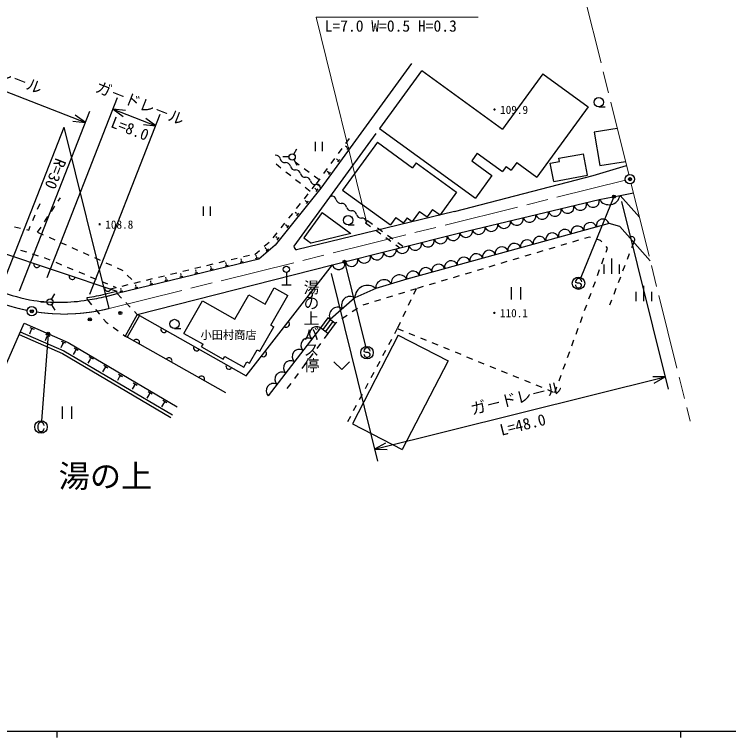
# Model space of a CAD drawing. Units: millimetres, scale not verified. Extents: x 40000 to 680000, y 20000 to 380000.
# Drawn here: x 161182 to 275694, y 204000 to 319988 of the extents above; entities that cross this region are included whole.
import ezdxf
from ezdxf.enums import TextEntityAlignment as Align

# ---------------------------------------------------------------- set-up
doc = ezdxf.new("R2010")
doc.units = ezdxf.units.MM
doc.header["$LTSCALE"] = 1000
doc.header["$PDMODE"] = 32
doc.header["$PDSIZE"] = 500
doc.linetypes.add('CHAIN', pattern=[18.5, 12, -1.5, 3.5, -1.5])
for name, color, linetype, lineweight in [('S-BGD', 7, 'Continuous', 25), ('S-BMK', 2, 'CHAIN', 13), ('S-BMK-SRVR', 3, 'Continuous', 25), ('S-STR-HTXT', 7, 'Continuous', 13), ('S-STR-STRC', 7, 'Continuous', 25), ('S-TTL-BAND', 7, 'Continuous', 25)]:
    doc.layers.add(name, color=color, linetype=linetype, lineweight=lineweight)
doc.layers.add('S-OTRS', color=6, linetype='Continuous')
doc.styles.add('@ＭＳ ゴシック', font='')
doc.styles.add('ＭＳ ゴシック', font='')
doc.styles.get('@ＭＳ ゴシック').set_extended_font_data('@MS Gothic')
doc.styles.get('ＭＳ ゴシック').set_extended_font_data('MS Gothic')

msp = doc.modelspace()

# ---------------------------------------------------------------- linework, layer by layer
at = {"layer": 'S-BGD'}
for p, q in [((224849, 312114), (210287, 292100)), ((226466, 310938), (219744, 301699)), ((226510, 310998), (239448, 301585)), ((245920, 310479), (239448, 301585)), ((245920, 310479), (253197, 305184)), ((253197, 305184), (244960, 293864)), ((254885, 305162), (255885, 305162)), ((158195, 273999), (169132, 301934)), ((176364, 272819), (169132, 301934)), ((219744, 301699), (235108, 290520)), ((254164, 301167), (257850, 301759)), ((219156, 300890), (206004, 282815)), ((254170, 301131), (255037, 295736)), ((209386, 299565), (209386, 298065)), ((210511, 299565), (210511, 298065)), ((219376, 299493), (213787, 291812)), ((214880, 300113), (214292, 299304)), ((219376, 299493), (225036, 295375)), ((205969, 297566), (206469, 298432)), ((213703, 298496), (213115, 297687)), ((214472, 298702), (214270, 298850)), ((214463, 298690), (214481, 298715)), ((214527, 298353), (214821, 298758)), ((214536, 298578), (214610, 298679)), ((205219, 297133), (204219, 297133)), ((235403, 297726), (234521, 296513)), ((235403, 297726), (239446, 294784)), ((248486, 296914), (252417, 297655)), ((253065, 294215), (252417, 297655)), ((203911, 295333), (203128, 295955)), ((205969, 296700), (206469, 295834)), ((206819, 295832), (206218, 296269)), ((212527, 296879), (211938, 296070)), ((213001, 296681), (212799, 296828)), ((212992, 296668), (213010, 296694)), ((213056, 296332), (213350, 296736)), ((213066, 296557), (213139, 296658)), ((225625, 296184), (225036, 295375)), ((225625, 296184), (232093, 291477)), ((234521, 296513), (237755, 294159)), ((241726, 296217), (240843, 295004)), ((241726, 296217), (244960, 293864)), ((247105, 296145), (248579, 296423)), ((247660, 293197), (247105, 296145)), ((248579, 296423), (248486, 296914)), ((255037, 295736), (259181, 296403)), ((205477, 294090), (204694, 294711)), ((208436, 294656), (207627, 295244)), ((211350, 295261), (210762, 294453)), ((211530, 294659), (211328, 294806)), ((211521, 294647), (211540, 294672)), ((211585, 294310), (211880, 294714)), ((211595, 294535), (211668, 294636)), ((240035, 295592), (239446, 294784)), ((240035, 295592), (240843, 295004)), ((254008, 294167), (259343, 295750)), ((207044, 292846), (206260, 293468)), ((210054, 293479), (209245, 294068)), ((210173, 293644), (209585, 292836)), ((231746, 288380), (254008, 294167)), ((237755, 294159), (235108, 290520)), ((247660, 293197), (253065, 294215)), ((208922, 291993), (209478, 292689)), ((210060, 292638), (209857, 292785)), ((210050, 292625), (210069, 292651)), ((210124, 292514), (210197, 292615)), ((210287, 292100), (203007, 282990)), ((207674, 290431), (208298, 291212)), ((208610, 291603), (207827, 292224)), ((209534, 291959), (209338, 292115)), ((209524, 291946), (209543, 291971)), ((209573, 291607), (209885, 291998)), ((209592, 291832), (209670, 291929)), ((213787, 291812), (221469, 286222)), ((232093, 291477), (229446, 287838)), ((258295, 290954), (260428, 291383)), ((168216, 290055), (168576, 290597)), ((207973, 290006), (207778, 290162)), ((207963, 289993), (207983, 290018)), ((208012, 289654), (208324, 290045)), ((208031, 289879), (208109, 289976)), ((232590, 284983), (254972, 290285)), ((254972, 290285), (258295, 290954)), ((258295, 290954), (261400, 287470)), ((164900, 288770), (165290, 289691)), ((167110, 288389), (167663, 289222)), ((191442, 289161), (191442, 287661)), ((192567, 289161), (192567, 287661)), ((206425, 288869), (207049, 289650)), ((140426, 288081), (177577, 275593)), ((164118, 286929), (164509, 287850)), ((205176, 287306), (205800, 288087)), ((206412, 288053), (206217, 288209)), ((206402, 288040), (206422, 288065)), ((231746, 288380), (206412, 282207)), ((206451, 287701), (206763, 288092)), ((206471, 287926), (206549, 288023)), ((210538, 288196), (207596, 284153)), ((210538, 288196), (215139, 284848)), ((226138, 288390), (224961, 286773)), ((226138, 288390), (227351, 287508)), ((228233, 288721), (227351, 287508)), ((228233, 288721), (229446, 287838)), ((166003, 286724), (166556, 287556)), ((203927, 285744), (204552, 286525)), ((217790, 286950), (217496, 286546)), ((217496, 286546), (218304, 285958)), ((217790, 286950), (218598, 286362)), ((222351, 287435), (221469, 286222)), ((222351, 287435), (223564, 286553)), ((224152, 287361), (223564, 286553)), ((224152, 287361), (224961, 286773)), ((161184, 285902), (162160, 285688)), ((163137, 285474), (163470, 285401)), ((163470, 285401), (163727, 286009)), ((164896, 285058), (165450, 285891)), ((204851, 286100), (204656, 286256)), ((204842, 286087), (204861, 286112)), ((204891, 285748), (205203, 286139)), ((204910, 285973), (204988, 286070)), ((214682, 286226), (215682, 286226)), ((219113, 285369), (219921, 284781)), ((219407, 285774), (220216, 285185)), ((256548, 286451), (224085, 277545)), ((258278, 286000), (256548, 286451)), ((263138, 280474), (258278, 286000)), ((164896, 285058), (165809, 284649)), ((166722, 284241), (167635, 283833)), ((202679, 284182), (203303, 284963)), ((203291, 284147), (203095, 284303)), ((203330, 283795), (203642, 284186)), ((215139, 284848), (208772, 283297)), ((212173, 279809), (232590, 284983)), ((220730, 284193), (221539, 283604)), ((221024, 284597), (221833, 284009)), ((253345, 284280), (252606, 284059)), ((253565, 284216), (253345, 284280)), ((168548, 283425), (169461, 283017)), ((201245, 282798), (202005, 283449)), ((203281, 284134), (203300, 284159)), ((203349, 284020), (203427, 284117)), ((207596, 284153), (208772, 283297)), ((222347, 283016), (222988, 282550)), ((222641, 283420), (223450, 282832)), ((249732, 283200), (248774, 282914)), ((251648, 283773), (250690, 283486)), ((255188, 283738), (254524, 283933)), ((255390, 283506), (255188, 283738)), ((260496, 283478), (260140, 282544)), ((162134, 282191), (163088, 281891)), ((170374, 282608), (171286, 282200)), ((199727, 281496), (200486, 282147)), ((203007, 282990), (200378, 280737)), ((201557, 282406), (201394, 282596)), ((201529, 282053), (201909, 282379)), ((201545, 282396), (201568, 282416)), ((201590, 282270), (201685, 282352)), ((245900, 282054), (244942, 281768)), ((247816, 282627), (246858, 282341)), ((256271, 282492), (256046, 282751)), ((256046, 281875), (256271, 282492)), ((164042, 281591), (164996, 281290)), ((165950, 280990), (166062, 280954)), ((166062, 280954), (166876, 280615)), ((172199, 281792), (173112, 281384)), ((174025, 280976), (174938, 280567)), ((200378, 280737), (177673, 275205)), ((195943, 280686), (196915, 280922)), ((197575, 280567), (197516, 280805)), ((197886, 281159), (198858, 281396)), ((199818, 280858), (200303, 280976)), ((199829, 281633), (199909, 281652)), ((200002, 281160), (199942, 281403)), ((199970, 281024), (200092, 281053)), ((199986, 281156), (200017, 281163)), ((242067, 280909), (241109, 280622)), ((243983, 281481), (243025, 281195)), ((255361, 279996), (255704, 280935)), ((256982, 278356), (256982, 280856)), ((259783, 281610), (259426, 280675)), ((167799, 280230), (168722, 279844)), ((175851, 280159), (176764, 279751)), ((180879, 271880), (212173, 279809)), ((192057, 279739), (193028, 279975)), ((192730, 279383), (192674, 279612)), ((194000, 280212), (194971, 280449)), ((194969, 279676), (195449, 279793)), ((195151, 279975), (195094, 280208)), ((195120, 279840), (195240, 279869)), ((195136, 279971), (195166, 279978)), ((197392, 280267), (197875, 280384)), ((197544, 280431), (197664, 280461)), ((197559, 280563), (197590, 280570)), ((198332, 262041), (212173, 279809)), ((238235, 279763), (237277, 279476)), ((240151, 280336), (239193, 280049)), ((255732, 278356), (255732, 279856)), ((258232, 278356), (258232, 279856)), ((259070, 279741), (258713, 278807)), ((169645, 279459), (170568, 279074)), ((171491, 278689), (172413, 278304)), ((177677, 279343), (178476, 278985)), ((178476, 278985), (178564, 278898)), ((186227, 278318), (187199, 278555)), ((187897, 278202), (187843, 278423)), ((188170, 278792), (189142, 279029)), ((190114, 279265), (191085, 279502)), ((190133, 278498), (190606, 278613)), ((190312, 278792), (190257, 279017)), ((190281, 278660), (190400, 278688)), ((190297, 278789), (190327, 278796)), ((192549, 279087), (193026, 279203)), ((192699, 279249), (192818, 279278)), ((192715, 279379), (192745, 279387)), ((204787, 278612), (204787, 276612)), ((234402, 278617), (233444, 278331)), ((236319, 279190), (235361, 278904)), ((254676, 278117), (255019, 279056)), ((173336, 277919), (174259, 277533)), ((179273, 278192), (179981, 277486)), ((182341, 277372), (183313, 277608)), ((183076, 277025), (183025, 277236)), ((184284, 277845), (185256, 278082)), ((185308, 277323), (185776, 277436)), ((185485, 277613), (185432, 277829)), ((185455, 277482), (185572, 277511)), ((185470, 277610), (185500, 277617)), ((187719, 277910), (188189, 278024)), ((187867, 278070), (187984, 278099)), ((187882, 278199), (187912, 278206)), ((224085, 277545), (219110, 276011)), ((230570, 277471), (229612, 277185)), ((232486, 278044), (231528, 277758)), ((258356, 277873), (258000, 276938)), ((175182, 277148), (176105, 276763)), ((176512, 275951), (177483, 276188)), ((177028, 276378), (177483, 276188)), ((178267, 275850), (178218, 276052)), ((178455, 276425), (179426, 276661)), ((180398, 276898), (181369, 277135)), ((180496, 276150), (180957, 276262)), ((180670, 276437), (180620, 276643)), ((180641, 276307), (180756, 276336)), ((180656, 276433), (180685, 276440)), ((182901, 276736), (183365, 276849)), ((183046, 276894), (183162, 276923)), ((183062, 277021), (183091, 277028)), ((201365, 273532), (202839, 276146)), ((202839, 276146), (205017, 274918)), ((204037, 276612), (205537, 276612)), ((226738, 276326), (225780, 276039)), ((228654, 276899), (227696, 276612)), ((240832, 276266), (240832, 274266)), ((242332, 276266), (242332, 274266)), ((253992, 276237), (254334, 277177)), ((262131, 273984), (262131, 276484)), ((167144, 274282), (167644, 275148)), ((175786, 275148), (177577, 275593)), ((175882, 274760), (177673, 275205)), ((177673, 275205), (177577, 275593)), ((177673, 275205), (178367, 274485)), ((178094, 275565), (178552, 275677)), ((178238, 275721), (178353, 275749)), ((178253, 275846), (178282, 275853)), ((196542, 271085), (198752, 275005)), ((198752, 275005), (201365, 273532)), ((202316, 270127), (205017, 274918)), ((219110, 276011), (215758, 274521)), ((223712, 275404), (222757, 275109)), ((225624, 275993), (224668, 275698)), ((225624, 275993), (225192, 275091)), ((253307, 274358), (253649, 275298)), ((257643, 276004), (257287, 275070)), ((260881, 273984), (260881, 275484)), ((263381, 273984), (263381, 275484)), ((166394, 273849), (165394, 273849)), ((172903, 274189), (172849, 274586)), ((172903, 274189), (173547, 273425)), ((179061, 273765), (179755, 273045)), ((188369, 268805), (191316, 274032)), ((191316, 274032), (196542, 271085)), ((215758, 274521), (211836, 271037)), ((219890, 274225), (218934, 273931)), ((221801, 274815), (220846, 274520)), ((224761, 274189), (224329, 273286)), ((256930, 274135), (256630, 273349)), ((167144, 273416), (167644, 272550)), ((174192, 272660), (174836, 271896)), ((216169, 272835), (215342, 272273)), ((217979, 273636), (217023, 273342)), ((252622, 272479), (252964, 273419)), ((180879, 271880), (178914, 268395)), ((181227, 271683), (179263, 268199)), ((180449, 272325), (180879, 271880)), ((180879, 271880), (181227, 271683)), ((181227, 271683), (198332, 262041)), ((214514, 271712), (213687, 271150)), ((223898, 272384), (223466, 271482)), ((251937, 270600), (252280, 271540)), ((148569, 238189), (162713, 270472)), ((162713, 270472), (169792, 267374)), ((175481, 271131), (175883, 270654)), ((175883, 270654), (176185, 270429)), ((211435, 271336), (210238, 269734)), ((211836, 271037), (210638, 269435)), ((212236, 270737), (211039, 269135)), ((212637, 270438), (211435, 271336)), ((212637, 270438), (211439, 268836)), ((212859, 270589), (212637, 270438)), ((223035, 270580), (222604, 269678)), ((162112, 269098), (169107, 266037)), ((163826, 269303), (163576, 268730)), ((163633, 269797), (164320, 269496)), ((163805, 269312), (163848, 269294)), ((163815, 269512), (163987, 269437)), ((176987, 269832), (177788, 269234)), ((186846, 269589), (187846, 269589)), ((200541, 265961), (202751, 269881)), ((210238, 269734), (201883, 258812)), ((202316, 270127), (202751, 269881)), ((211439, 268836), (210238, 269734)), ((222578, 269625), (222108, 268743)), ((222578, 269625), (223504, 269247)), ((251252, 268721), (251595, 269661)), ((161910, 268640), (168879, 265591)), ((166345, 268200), (166095, 267628)), ((166152, 268694), (166839, 268394)), ((166324, 268210), (166367, 268191)), ((166335, 268410), (166506, 268335)), ((178590, 268637), (178914, 268395)), ((178914, 268395), (179263, 268199)), ((195103, 259269), (179263, 268199)), ((188369, 268805), (191418, 267086)), ((211439, 268836), (210843, 268033)), ((222707, 268561), (215380, 254338)), ((222707, 268561), (230708, 264440)), ((224430, 268870), (225356, 268492)), ((226282, 268114), (227208, 267736)), ((168865, 267098), (168614, 266525)), ((168672, 267592), (169359, 267291)), ((168843, 267107), (168886, 267089)), ((168854, 267307), (169026, 267232)), ((169792, 267374), (187273, 257039)), ((191173, 266651), (191418, 267086)), ((210247, 267231), (209650, 266428)), ((221637, 267860), (221167, 266978)), ((228134, 267359), (229060, 266981)), ((250568, 266842), (250910, 267781)), ((169107, 266037), (186510, 255748)), ((170897, 265995), (170579, 265457)), ((170766, 266508), (171411, 266127)), ((170877, 266007), (170918, 265983)), ((170912, 266204), (171074, 266108)), ((191173, 266651), (194657, 264687)), ((198878, 264029), (200106, 266207)), ((200106, 266207), (200541, 265961)), ((209054, 265625), (208458, 264822)), ((220696, 266095), (220225, 265213)), ((229986, 266603), (230912, 266226)), ((231838, 265848), (232763, 265470)), ((249883, 264963), (250225, 265902)), ((168879, 265591), (186255, 255318)), ((173265, 264595), (172947, 264057)), ((173133, 265109), (173778, 264727)), ((173245, 264607), (173285, 264583)), ((173279, 264804), (173441, 264709)), ((194657, 264687), (194903, 265122)), ((194903, 265122), (197952, 263403)), ((233689, 265093), (234615, 264715)), ((175500, 263709), (176146, 263328)), ((175647, 263405), (175808, 263309)), ((197952, 263403), (198443, 264274)), ((198443, 264274), (198878, 264029)), ((207861, 264020), (207265, 263217)), ((212414, 264268), (213664, 263018)), ((214914, 264268), (213664, 263018)), ((219755, 264331), (219284, 263448)), ((230708, 264440), (223381, 250216)), ((235541, 264337), (236467, 263960)), ((237393, 263582), (238319, 263204)), ((249198, 263084), (249540, 264023)), ((175632, 263196), (175314, 262658)), ((175612, 263208), (175652, 263184)), ((177867, 262310), (178513, 261928)), ((206669, 262414), (206072, 261611)), ((218814, 262566), (218343, 261684)), ((239245, 262827), (240171, 262449)), ((248513, 261205), (248856, 262144)), ((177999, 261796), (177681, 261258)), ((177979, 261808), (178019, 261784)), ((178014, 262005), (178175, 261910)), ((241097, 262071), (242023, 261694)), ((242949, 261316), (243875, 260938)), ((180366, 260397), (180048, 259858)), ((180234, 260910), (180880, 260528)), ((180346, 260408), (180387, 260385)), ((180381, 260606), (180543, 260510)), ((205476, 260809), (204880, 260006)), ((217873, 260801), (217402, 259919)), ((244801, 260560), (245727, 260183)), ((247828, 259325), (248171, 260265)), ((182734, 258997), (182416, 258459)), ((182602, 259511), (183247, 259129)), ((182713, 259009), (182754, 258985)), ((182748, 259206), (182910, 259111)), ((216931, 259037), (216461, 258154)), ((246653, 259805), (247578, 259427)), ((185101, 257597), (184783, 257059)), ((184969, 258111), (185615, 257729)), ((185081, 257609), (185121, 257585)), ((185116, 257807), (185277, 257711)), ((168837, 257101), (168837, 255101)), ((170337, 257101), (170337, 255101)), ((215990, 257272), (215520, 256389)), ((215049, 255507), (214579, 254625)), ((215380, 254338), (223381, 250216))]:
    msp.add_line(p, q, dxfattribs=at)
for centre, radius in [((254885, 305912), 750), ((205719, 297133), 500), ((214682, 286976), 750), ((204787, 279112), 500), ((166894, 273849), 500), ((186846, 270339), 750)]:
    msp.add_circle(centre, radius, dxfattribs=at)
for centre, radius, start, end in [((203105, 296677), 725, 10.35783, 97.56347), ((204531, 296937), 725, 190.35783, 277.56347), ((204722, 295500), 725, 10.35783, 97.56347), ((206148, 295761), 725, 190.35783, 277.56347), ((206339, 294323), 725, 10.35783, 97.56347), ((207765, 294584), 725, 190.35783, 277.56347), ((207956, 293147), 725, 10.35783, 97.56347), ((209383, 293407), 725, 190.35783, 277.56347), ((209573, 291970), 725, 10.35783, 97.56347), ((211887, 291585), 725, 267.72892, 277.56347), ((212078, 290148), 725, 10.35783, 97.56347), ((213504, 290408), 725, 190.35783, 277.56347), ((253944, 290089), 1046, 195.82055, 10.83498), ((256497, 291301), 1832, 213.66626, 349.08528), ((213695, 288971), 725, 10.35783, 97.56347), ((215121, 289232), 725, 190.35783, 277.56347), ((247840, 288643), 1046, 195.82055, 10.83498), ((249875, 289125), 1046, 195.82055, 10.83498), ((251910, 289607), 1046, 195.82055, 10.83498), ((215312, 287794), 725, 10.35783, 97.56347), ((216739, 288055), 725, 190.35783, 277.56347), ((243771, 287678), 1046, 195.82055, 10.83498), ((245805, 288160), 1046, 195.82055, 10.83498), ((216929, 286618), 725, 10.35783, 97.56347), ((239701, 286714), 1046, 195.82055, 10.83498), ((241736, 287196), 1046, 195.82055, 10.83498), ((253518, 285566), 1053, 18.16868, 192.51365), ((255547, 286122), 1053, 18.16868, 192.51365), ((233597, 285268), 1046, 195.82055, 10.83498), ((235632, 285750), 1046, 195.82055, 10.83498), ((237667, 286232), 1046, 195.82055, 10.83498), ((249460, 284452), 1053, 18.16868, 192.51365), ((251489, 285009), 1053, 18.16868, 192.51365), ((229515, 284258), 1054, 197.10641, 11.33166), ((231556, 284776), 1054, 197.10641, 11.33166), ((245402, 283339), 1053, 18.16868, 192.51365), ((247431, 283896), 1053, 18.16868, 192.51365), ((260166, 283853), 500, 311.33061, 131.33061), ((225431, 283224), 1054, 197.10641, 11.33166), ((227473, 283741), 1054, 197.10641, 11.33166), ((241344, 282226), 1053, 18.16868, 192.51365), ((243373, 282782), 1053, 18.16868, 192.51365), ((206690, 282834), 686, 181.59426, 246.05954), ((219306, 281672), 1054, 197.10641, 11.33166), ((221348, 282189), 1054, 197.10641, 11.33166), ((223390, 282706), 1054, 197.10641, 11.33166), ((237286, 281113), 1053, 18.16868, 192.51365), ((239315, 281669), 1053, 18.16868, 192.51365), ((215223, 280637), 1054, 205.26383, 11.33166), ((217264, 281154), 1054, 197.10641, 11.33166), ((233229, 279999), 1053, 18.16868, 192.51365), ((235257, 280556), 1053, 18.16868, 192.51365), ((164770, 279898), 500, 161.41986, 341.41986), ((213181, 280120), 1054, 197.10641, 3.17424), ((229171, 278886), 1053, 18.16868, 192.51365), ((231200, 279443), 1053, 18.16868, 192.51365), ((225113, 277773), 1053, 18.16868, 192.51365), ((227142, 278329), 1053, 18.16868, 192.51365), ((170457, 277986), 500, 161.41986, 341.41986), ((220443, 276106), 1336, 30.17451, 184.10188), ((222930, 276873), 1336, 30.17451, 184.10188), ((176144, 276075), 500, 161.41986, 341.41986), ((217773, 274503), 2015, 48.42126, 179.50372), ((169132, 301934), 28250, 248.61858, 260.07782), ((169132, 301934), 27600, 277.73964, 283.95053), ((208472, 275058), 500, 232.08117, 52.08117), ((168318, 301926), 28113, 261.70913, 279.38559), ((169132, 301934), 28000, 277.73964, 283.95052), ((214984, 273417), 1348, 54.97634, 208.251), ((213023, 271675), 1348, 54.97634, 208.251), ((204784, 270324), 500, 232.08117, 52.08117), ((185147, 269473), 500, 150.58918, 330.58918), ((209658, 268735), 1155, 59.84157, 225.33043), ((208265, 266915), 1155, 59.84157, 225.33043), ((180730, 267372), 500, 330.58918, 150.58918), ((190374, 266527), 500, 150.58918, 330.58918), ((201097, 265591), 500, 232.08117, 52.08117), ((206873, 265095), 1155, 59.84157, 225.33043), ((185957, 264425), 500, 330.58918, 150.58918), ((195601, 263581), 500, 150.58918, 330.58918), ((205480, 263274), 1155, 59.84157, 225.33043), ((204088, 261454), 1155, 59.84157, 225.33043), ((191183, 261479), 500, 330.58918, 150.58918), ((202695, 259634), 1155, 59.84157, 225.33043)]:
    msp.add_arc(centre, radius, start, end, dxfattribs=at)
at = {"layer": 'S-BMK'}
for p, q in [((259705, 294295), (250242, 332387)), ((176364, 272819), (259158, 293386)), ((260066, 292839), (269529, 254746))]:
    msp.add_line(p, q, dxfattribs=at)
for start, end in [(248.61858, 258.64539), (261.51026, 283.95052)]:
    msp.add_arc((169132, 301934), 30000, start, end, dxfattribs=at)
at = {"layer": 'S-BMK-SRVR'}
for centre in [(259885, 293567), (163963, 272383)]:
    msp.add_circle(centre, 750, dxfattribs=at)
for p in [(259885, 293567), (259885, 293567), (163963, 272383)]:
    msp.add_point(p, dxfattribs=at)
at = {"layer": 'S-OTRS'}
for p in [(259885, 293567), (178155, 272111), (173260, 271076)]:
    msp.add_point(p, dxfattribs=at)
at = {"layer": 'S-STR-HTXT'}
for q in [(217643, 286748), (235551, 319563)]:
    msp.add_line((209551, 319563), q, dxfattribs=at)
at = {"layer": 'S-STR-STRC'}
for p, q in [((142755, 314304), (172552, 302638)), ((166414, 277804), (177715, 306670)), ((161980, 275634), (173282, 304500)), ((173267, 275120), (184569, 303987)), ((176986, 304808), (183840, 302124)), ((178974, 304586), (176986, 304808)), ((176986, 304808), (178596, 303622)), ((170565, 302860), (172552, 302638)), ((172552, 302638), (170942, 303824)), ((183840, 302124), (182230, 303311)), ((181852, 302347), (183840, 302124)), ((257258, 290618), (252015, 277798)), ((258536, 289983), (266010, 259898)), ((214148, 280155), (217487, 266714)), ((211953, 278412), (219426, 248326)), ((251241, 277013), (251142, 277131)), ((251486, 276874), (251241, 277013)), ((251787, 276872), (251486, 276874)), ((252032, 276760), (251787, 276872)), ((252138, 276624), (252032, 276760)), ((166580, 268625), (165522, 254816)), ((217333, 265884), (217233, 266002)), ((217578, 265744), (217333, 265884)), ((217879, 265742), (217578, 265744)), ((218124, 265630), (217879, 265742)), ((218230, 265494), (218124, 265630)), ((218944, 250267), (265528, 261839)), ((265528, 261839), (263528, 261875)), ((263777, 260871), (265528, 261839)), ((164946, 254069), (164946, 253569)), ((220694, 251235), (218944, 250267)), ((218944, 250267), (220944, 250230))]:
    msp.add_line(p, q, dxfattribs=at)
for centre, radius in [((257315, 290757), 150), ((257315, 290757), 120), ((257315, 290757), 90), ((257315, 290757), 60), ((257315, 290757), 30), ((214112, 280301), 150), ((214112, 280301), 120), ((214112, 280301), 90), ((214112, 280301), 60), ((214112, 280301), 30), ((251637, 276873), 1000), ((166591, 268775), 150), ((166591, 268775), 120), ((166591, 268775), 90), ((166591, 268775), 60), ((166591, 268775), 30), ((217728, 265743), 1000), ((165446, 253819), 1000)]:
    msp.add_circle(centre, radius, dxfattribs=at)
for centre, start, end in [((251642, 277127), 359.55488, 179.55488), ((251638, 276628), 179.55488, 359.55488), ((217733, 265998), 359.55488, 179.55488), ((217730, 265498), 179.55488, 359.55488), ((165446, 254069), 0, 180), ((165446, 253569), 180, 0)]:
    msp.add_arc(centre, 500, start, end, dxfattribs=at)
for p in [(257315, 290757), (214112, 280301), (166591, 268775)]:
    msp.add_point(p, dxfattribs=at)
at = {"layer": 'S-TTL-BAND'}
for p, q in [((40000, 205000), (579000, 205000)), ((168000, 205000), (168000, 204000)), ((268000, 205000), (268000, 204000))]:
    msp.add_line(p, q, dxfattribs=at)

# ---------------------------------------------------------------- texts
at = {"layer": 'S-BGD', "style": 'ＭＳ ゴシック'}
for s, height, p in [('・109.9', 1320, (237260, 304693)), ('・108.8', 1320, (173946, 286285)), ('・110.1', 1320, (237235, 272079)), ('湯の上', 3666, (168278, 245937))]:
    msp.add_text(s, height=height, dxfattribs=at).set_placement(p, align=Align.MIDDLE_LEFT)
msp.add_text('R=30', height=1833, rotation=248.619, dxfattribs=at).set_placement((167309, 297278), align=Align.BOTTOM_LEFT)
at = {"layer": 'S-BGD', "style": '@ＭＳ ゴシック'}
msp.add_text('湯の上バス停', height=1833, rotation=270, dxfattribs=at).set_placement((208781, 269984), align=Align.MIDDLE_CENTER)
at = {"layer": 'S-BGD', "style": 'ＭＳ ゴシック'}
msp.add_text('小田村商店', height=1320, dxfattribs=at).set_placement((195508, 268578), align=Align.MIDDLE_CENTER)
at = {"layer": 'S-STR-HTXT', "style": 'ＭＳ ゴシック'}
msp.add_text('L=7.0 W=0.5 H=0.3', height=1833, dxfattribs=at).set_placement((210926, 319063), align=Align.TOP_LEFT)
at = {"layer": 'S-STR-STRC', "style": 'ＭＳ ゴシック'}
for rotation, p in [(338.618, (158018, 309402)), (338.618, (180778, 304397)), (13.95, (241995, 257023))]:
    msp.add_text('ガ－ドレ－ル', height=1833, rotation=rotation, dxfattribs=at).set_placement(p, align=Align.BOTTOM_CENTER)
at = {"layer": 'S-STR-STRC', "style": '@ＭＳ ゴシック'}
for s, rotation, p in [('L=8.0', 338.619, (180048, 302535)), ('L=48.0', 13.951, (242477, 255082))]:
    msp.add_text(s, height=1833, rotation=rotation, dxfattribs=at).set_placement(p, align=Align.TOP_CENTER)

doc.saveas('drawing.dxf')
